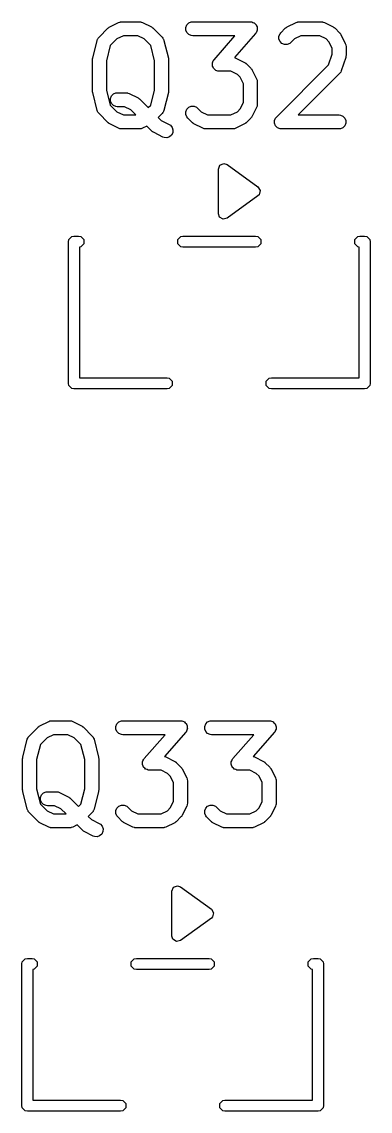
# Model space of a CAD drawing. Header units: millimetres. Extents: x 4 to 152, y 19 to 149.
# Drawn here: x 75.63 to 79.37, y 127.68 to 139.37 of the extents above; entities that cross this region are included whole.
import ezdxf

# ---------------------------------------------------------------- set-up
doc = ezdxf.new("R2010")
doc.units = ezdxf.units.MM
doc.layers.add('F.Silkscreen', color=41, linetype='CONTINUOUS', true_color=0xf2eda1)

msp = doc.modelspace()

# ---------------------------------------------------------------- linework, layer by layer
at = {"layer": 'F.Silkscreen', "linetype": 'CONTINUOUS'}
for p, q in [((76.573602, 139.314644), (76.66884, 139.362263)), ((76.66884, 139.362263), (76.682571, 139.367518)), ((76.682571, 139.367518), (76.68526, 139.36771)), ((76.68526, 139.36771), (76.687749, 139.36874)), ((76.687749, 139.36874), (76.702381, 139.370181)), ((76.702381, 139.370181), (76.892857, 139.370181)), ((76.892857, 139.370181), (76.907489, 139.36874)), ((76.907489, 139.36874), (76.909978, 139.367709)), ((76.909978, 139.367709), (76.912666, 139.367518)), ((76.912666, 139.367518), (76.926398, 139.362263)), ((76.926398, 139.362263), (77.021636, 139.314644)), ((77.401926, 139.336849), (77.422618, 139.357541)), ((77.422618, 139.357541), (77.449654, 139.36874)), ((77.449654, 139.36874), (77.464286, 139.370181)), ((77.464286, 139.370181), (78.083333, 139.370181)), ((78.083333, 139.370181), (78.091071, 139.369419)), ((78.091071, 139.369419), (78.093039, 139.36955)), ((78.093039, 139.36955), (78.094394, 139.369092)), ((78.094394, 139.369092), (78.097965, 139.36874)), ((78.097965, 139.36874), (78.109222, 139.364077)), ((78.109222, 139.364077), (78.12076, 139.360175)), ((78.12076, 139.360175), (78.122664, 139.35851)), ((78.122664, 139.35851), (78.125001, 139.357541)), ((78.125001, 139.357541), (78.133611, 139.348931)), ((78.133611, 139.348931), (78.142784, 139.340905)), ((78.478364, 139.314644), (78.573602, 139.362263)), ((78.573602, 139.362263), (78.587333, 139.367518)), ((78.587333, 139.367518), (78.590022, 139.36771)), ((78.590022, 139.36771), (78.592511, 139.36874)), ((78.592511, 139.36874), (78.607143, 139.370181)), ((78.607143, 139.370181), (78.845238, 139.370181)), ((78.845238, 139.370181), (78.85987, 139.36874)), ((78.85987, 139.36874), (78.862359, 139.367709)), ((78.862359, 139.367709), (78.865047, 139.367518)), ((78.865047, 139.367518), (78.878779, 139.362263)), ((78.878779, 139.362263), (78.974017, 139.314644)), ((76.458872, 139.205357), (76.55411, 139.300595)), ((76.55411, 139.300595), (76.55986, 139.305316)), ((76.55986, 139.305316), (76.561159, 139.306812)), ((76.561159, 139.306812), (76.563413, 139.308232)), ((76.563413, 139.308232), (76.565475, 139.309923)), ((76.565475, 139.309923), (76.567307, 139.310682)), ((76.567307, 139.310682), (76.573602, 139.314644)), ((77.021636, 139.314644), (77.027935, 139.31068)), ((77.027935, 139.31068), (77.029763, 139.309922)), ((77.029763, 139.309922), (77.031819, 139.308234)), ((77.031819, 139.308234), (77.034079, 139.306812)), ((77.034079, 139.306812), (77.035378, 139.305314)), ((77.035378, 139.305314), (77.041128, 139.300595)), ((77.041128, 139.300595), (77.136366, 139.205357)), ((77.390727, 139.309813), (77.401926, 139.336849)), ((77.390727, 139.280549), (77.390727, 139.309813)), ((77.401926, 139.253513), (77.390727, 139.280549)), ((77.422618, 139.232821), (77.401926, 139.253513)), ((77.449654, 139.221622), (77.422618, 139.232821)), ((78.139776, 139.245793), (77.91288, 138.986484)), ((78.144297, 139.252118), (78.139776, 139.245793)), ((78.142784, 139.340905), (78.143906, 139.338636)), ((78.143906, 139.338636), (78.145693, 139.336849)), ((78.145693, 139.253513), (78.144297, 139.252118)), ((78.145693, 139.336849), (78.150353, 139.325599)), ((78.146241, 139.254837), (78.145693, 139.253513)), ((78.148327, 139.257754), (78.146241, 139.254837)), ((78.152228, 139.269292), (78.148327, 139.257754)), ((78.150353, 139.325599), (78.155756, 139.314673)), ((78.156892, 139.280549), (78.152228, 139.269292)), ((78.155756, 139.314673), (78.155924, 139.31215)), ((78.155924, 139.31215), (78.156892, 139.309813)), ((78.156892, 139.309813), (78.156892, 139.297629)), ((78.156892, 139.297629), (78.157702, 139.285475)), ((78.157702, 139.285475), (78.156892, 139.28308)), ((78.156892, 139.28308), (78.156892, 139.280549)), ((78.390727, 139.214574), (78.401926, 139.241611)), ((78.401926, 139.241611), (78.411253, 139.252976)), ((78.411253, 139.252976), (78.458872, 139.300595)), ((78.458872, 139.300595), (78.464621, 139.305314)), ((78.464621, 139.305314), (78.465921, 139.306812)), ((78.465921, 139.306812), (78.46818, 139.308234)), ((78.46818, 139.308234), (78.470237, 139.309922)), ((78.470237, 139.309922), (78.472064, 139.31068)), ((78.472064, 139.31068), (78.478364, 139.314644)), ((78.974017, 139.314644), (78.980316, 139.31068)), ((78.980316, 139.31068), (78.982144, 139.309922)), ((78.982144, 139.309922), (78.9842, 139.308234)), ((78.9842, 139.308234), (78.98646, 139.306812)), ((78.98646, 139.306812), (78.987759, 139.305314)), ((78.987759, 139.305314), (78.993509, 139.300595)), ((78.993509, 139.300595), (79.041128, 139.252976)), ((79.041128, 139.252976), (79.045846, 139.247227)), ((79.045846, 139.247227), (79.047345, 139.245927)), ((79.047345, 139.245927), (79.048766, 139.243668)), ((79.048766, 139.243668), (79.050455, 139.241611)), ((79.050455, 139.241611), (79.051212, 139.239784)), ((79.051212, 139.239784), (79.055177, 139.233484)), ((79.055177, 139.233484), (79.102796, 139.138246)), ((76.391525, 138.980038), (76.439144, 139.170514)), ((76.439144, 139.170514), (76.444091, 139.18436)), ((76.444091, 139.18436), (76.447411, 139.188842)), ((76.447411, 139.188842), (76.449545, 139.193992)), ((76.449545, 139.193992), (76.458872, 139.205357)), ((76.579627, 139.113981), (76.539286, 138.952614)), ((76.65157, 139.185923), (76.579627, 139.113981)), ((76.720086, 139.220181), (76.65157, 139.185923)), ((76.875152, 139.220181), (76.720086, 139.220181)), ((76.943668, 139.185923), (76.875152, 139.220181)), ((77.01561, 139.113981), (76.943668, 139.185923)), ((77.055952, 138.952614), (77.01561, 139.113981)), ((77.136366, 139.205357), (77.145694, 139.193992)), ((77.145694, 139.193992), (77.147828, 139.188839)), ((77.147828, 139.188839), (77.151147, 139.18436)), ((77.151147, 139.18436), (77.156094, 139.170514)), ((77.156094, 139.170514), (77.203713, 138.980038)), ((77.464286, 139.220181), (77.449654, 139.221622)), ((77.918051, 139.220181), (77.464286, 139.220181)), ((77.693557, 138.963617), (77.918051, 139.220181)), ((78.390727, 139.185312), (78.390727, 139.214574)), ((78.401926, 139.158275), (78.390727, 139.185312)), ((78.422618, 139.137583), (78.401926, 139.158275)), ((78.449655, 139.126384), (78.422618, 139.137583)), ((78.478917, 139.126384), (78.449655, 139.126384)), ((78.505954, 139.137583), (78.478917, 139.126384)), ((78.517319, 139.14691), (78.505954, 139.137583)), ((78.556332, 139.185923), (78.517319, 139.14691)), ((78.624848, 139.220181), (78.556332, 139.185923)), ((78.827533, 139.220181), (78.624848, 139.220181)), ((78.896049, 139.185923), (78.827533, 139.220181)), ((78.926456, 139.155516), (78.896049, 139.185923)), ((78.960714, 139.087), (78.926456, 139.155516)), ((79.102796, 139.138246), (79.108051, 139.124515)), ((79.108051, 139.124515), (79.108242, 139.121826)), ((79.108242, 139.121826), (79.109273, 139.119337)), ((79.109273, 139.119337), (79.110714, 139.104705)), ((78.922542, 138.907124), (78.960714, 139.021637)), ((78.960714, 139.021637), (78.960714, 139.087)), ((79.109534, 138.997489), (79.109273, 138.994835)), ((79.110125, 139.000086), (79.109534, 138.997489)), ((79.110714, 139.009467), (79.109984, 139.002061)), ((79.109984, 139.002061), (79.110125, 139.000086)), ((79.110714, 139.104705), (79.110714, 139.009467)), ((76.389286, 138.961848), (76.389537, 138.964402)), ((76.389286, 138.628515), (76.389286, 138.961848)), ((76.389375, 138.965494), (76.390184, 138.970968)), ((76.389537, 138.964402), (76.389375, 138.965494)), ((76.390184, 138.970968), (76.390727, 138.97648)), ((76.390727, 138.97648), (76.391149, 138.977502)), ((76.391149, 138.977502), (76.391525, 138.980038)), ((76.539286, 138.952614), (76.539286, 138.637749)), ((77.055952, 138.637749), (77.055952, 138.952614)), ((77.203713, 138.980038), (77.204088, 138.977502)), ((77.204088, 138.977502), (77.204511, 138.97648)), ((77.204511, 138.97648), (77.205053, 138.970968)), ((77.205053, 138.970968), (77.205863, 138.965494)), ((77.205863, 138.965494), (77.2057, 138.964402)), ((77.2057, 138.964402), (77.205952, 138.961848)), ((77.205952, 138.961848), (77.205952, 138.628515)), ((77.675631, 138.923935), (77.676441, 138.926331)), ((77.676441, 138.911782), (77.675631, 138.923935)), ((77.676441, 138.928861), (77.681104, 138.940119)), ((77.676441, 138.926331), (77.676441, 138.928861)), ((77.676441, 138.899597), (77.676441, 138.911782)), ((77.677408, 138.897261), (77.676441, 138.899597)), ((77.677577, 138.894737), (77.677408, 138.897261)), ((77.682979, 138.883812), (77.677577, 138.894737)), ((77.681104, 138.940119), (77.685006, 138.951656)), ((77.68764, 138.872561), (77.682979, 138.883812)), ((77.685006, 138.951656), (77.687091, 138.954574)), ((77.687091, 138.954574), (77.68764, 138.955897)), ((77.68764, 138.955897), (77.689035, 138.957293)), ((77.689035, 138.957293), (77.693557, 138.963617)), ((77.91288, 138.986484), (77.926398, 138.981311)), ((77.926398, 138.981311), (78.021636, 138.933692)), ((78.021636, 138.933692), (78.027935, 138.929728)), ((78.027935, 138.929728), (78.029763, 138.92897)), ((78.029763, 138.92897), (78.031819, 138.927282)), ((78.031819, 138.927282), (78.034079, 138.92586)), ((78.034079, 138.92586), (78.035378, 138.924362)), ((78.035378, 138.924362), (78.041128, 138.919643)), ((78.041128, 138.919643), (78.088747, 138.872024)), ((78.363634, 138.348214), (78.922542, 138.907124)), ((79.106865, 138.985749), (79.059246, 138.842893)), ((79.108514, 138.993005), (79.106865, 138.985749)), ((79.109273, 138.994835), (79.108514, 138.993005)), ((77.689426, 138.870775), (77.68764, 138.872561)), ((77.690549, 138.868505), (77.689426, 138.870775)), ((77.699721, 138.86048), (77.690549, 138.868505)), ((77.708332, 138.851869), (77.699721, 138.86048)), ((77.710668, 138.850901), (77.708332, 138.851869)), ((77.712573, 138.849235), (77.710668, 138.850901)), ((77.72411, 138.845334), (77.712573, 138.849235)), ((77.735368, 138.84067), (77.72411, 138.845334)), ((77.738938, 138.840319), (77.735368, 138.84067)), ((77.740294, 138.83986), (77.738938, 138.840319)), ((77.742261, 138.839992), (77.740294, 138.83986)), ((77.75, 138.839229), (77.742261, 138.839992)), ((77.875152, 138.839229), (77.75, 138.839229)), ((77.943668, 138.804971), (77.875152, 138.839229)), ((77.974075, 138.774564), (77.943668, 138.804971)), ((78.008333, 138.706048), (77.974075, 138.774564)), ((78.088747, 138.872024), (78.093465, 138.866275)), ((78.093465, 138.866275), (78.094964, 138.864975)), ((78.094964, 138.864975), (78.096385, 138.862716)), ((78.096385, 138.862716), (78.098074, 138.860659)), ((78.098074, 138.860659), (78.098831, 138.858832)), ((78.098831, 138.858832), (78.102796, 138.852532)), ((78.102796, 138.852532), (78.150415, 138.757294)), ((79.041128, 138.813577), (78.597733, 138.370181)), ((79.050456, 138.824942), (79.041128, 138.813577)), ((79.051487, 138.827433), (79.050456, 138.824942)), ((79.053252, 138.829467), (79.051487, 138.827433)), ((79.059246, 138.842893), (79.053252, 138.829467)), ((78.008333, 138.503363), (78.008333, 138.706048)), ((78.150415, 138.757294), (78.15567, 138.743563)), ((78.15567, 138.743563), (78.155861, 138.740874)), ((78.155861, 138.740874), (78.156892, 138.738385)), ((78.156892, 138.738385), (78.158333, 138.723753)), ((78.158333, 138.723753), (78.158333, 138.485658)), ((76.389537, 138.625962), (76.389286, 138.628515)), ((76.389375, 138.624869), (76.389537, 138.625962)), ((76.390184, 138.619396), (76.389375, 138.624869)), ((76.390727, 138.613883), (76.390184, 138.619396)), ((76.391149, 138.612862), (76.390727, 138.613883)), ((76.391525, 138.610325), (76.391149, 138.612862)), ((76.439144, 138.419849), (76.391525, 138.610325)), ((76.539286, 138.637749), (76.579627, 138.476383)), ((76.581203, 138.547909), (76.592402, 138.574945)), ((76.581203, 138.518645), (76.581203, 138.547909)), ((76.592402, 138.574945), (76.613094, 138.595637)), ((76.613094, 138.595637), (76.64013, 138.606836)), ((76.64013, 138.606836), (76.654762, 138.608277)), ((76.654762, 138.608277), (76.75, 138.608277)), ((76.75, 138.608277), (76.764632, 138.606836)), ((76.764632, 138.606836), (76.767121, 138.605805)), ((76.767121, 138.605805), (76.769809, 138.605614)), ((76.769809, 138.605614), (76.783541, 138.600359)), ((76.783541, 138.600359), (76.878779, 138.55274)), ((76.878779, 138.55274), (76.885078, 138.548776)), ((76.885078, 138.548776), (76.886906, 138.548018)), ((76.886906, 138.548018), (76.888962, 138.54633)), ((76.888962, 138.54633), (76.891222, 138.544908)), ((76.891222, 138.544908), (76.892521, 138.54341)), ((76.892521, 138.54341), (76.898271, 138.538691)), ((76.898271, 138.538691), (76.988094, 138.448867)), ((77.01561, 138.476383), (77.055952, 138.637749)), ((77.203713, 138.610325), (77.156094, 138.419849)), ((77.204088, 138.612862), (77.203713, 138.610325)), ((77.204511, 138.613883), (77.204088, 138.612862)), ((77.205053, 138.619396), (77.204511, 138.613883)), ((77.205863, 138.624869), (77.205053, 138.619396)), ((77.205952, 138.628515), (77.2057, 138.625962)), ((77.2057, 138.625962), (77.205863, 138.624869)), ((76.444091, 138.406003), (76.439144, 138.419849)), ((76.579627, 138.476383), (76.65157, 138.404439)), ((76.592402, 138.491609), (76.581203, 138.518645)), ((76.613094, 138.470917), (76.592402, 138.491609)), ((76.64013, 138.459718), (76.613094, 138.470917)), ((76.654762, 138.458277), (76.64013, 138.459718)), ((76.732295, 138.458277), (76.654762, 138.458277)), ((76.80081, 138.42402), (76.732295, 138.458277)), ((76.854649, 138.370181), (76.80081, 138.42402)), ((76.988094, 138.448867), (77.01561, 138.476383)), ((77.156094, 138.419849), (77.151147, 138.406003)), ((77.390727, 138.405052), (77.401926, 138.432088)), ((77.401926, 138.432088), (77.422619, 138.452781)), ((77.422619, 138.452781), (77.449655, 138.463979)), ((77.449655, 138.463979), (77.478918, 138.463979)), ((77.478918, 138.463979), (77.505954, 138.45278)), ((77.505954, 138.45278), (77.51732, 138.443452)), ((77.51732, 138.443452), (77.556332, 138.404439)), ((77.943667, 138.404439), (77.974074, 138.434847)), ((77.974074, 138.434847), (78.008333, 138.503363)), ((78.150415, 138.452117), (78.102796, 138.356879)), ((78.15567, 138.465848), (78.150415, 138.452117)), ((78.155861, 138.468538), (78.15567, 138.465848)), ((78.156892, 138.471026), (78.155861, 138.468538)), ((78.158333, 138.485658), (78.156892, 138.471026)), ((76.44741, 138.401524), (76.444091, 138.406003)), ((76.449544, 138.396372), (76.44741, 138.401524)), ((76.458872, 138.385006), (76.449544, 138.396372)), ((76.55411, 138.289767), (76.458872, 138.385006)), ((76.65157, 138.404439), (76.720086, 138.370181)), ((76.720086, 138.370181), (76.854649, 138.370181)), ((77.136367, 138.385007), (77.09416, 138.342801)), ((77.09416, 138.342801), (77.12776, 138.309201)), ((77.12776, 138.309201), (77.212112, 138.267025)), ((77.145694, 138.396372), (77.136367, 138.385007)), ((77.147827, 138.401524), (77.145694, 138.396372)), ((77.151147, 138.406003), (77.147827, 138.401524)), ((77.390727, 138.375789), (77.390727, 138.405052)), ((77.401925, 138.348753), (77.390727, 138.375789)), ((77.411252, 138.337388), (77.401925, 138.348753)), ((77.458871, 138.289768), (77.411252, 138.337388)), ((77.556332, 138.404439), (77.624848, 138.370181)), ((77.624848, 138.370181), (77.875152, 138.370181)), ((77.875152, 138.370181), (77.943667, 138.404439)), ((78.088747, 138.337387), (78.041129, 138.289768)), ((78.093465, 138.343137), (78.088747, 138.337387)), ((78.094964, 138.344436), (78.093465, 138.343137)), ((78.096385, 138.346695), (78.094964, 138.344436)), ((78.098075, 138.348753), (78.096385, 138.346695)), ((78.098832, 138.350583), (78.098075, 138.348753)), ((78.102796, 138.356879), (78.098832, 138.350583)), ((78.343108, 138.309813), (78.354307, 138.336849)), ((78.343108, 138.280549), (78.343108, 138.309813)), ((78.354307, 138.336849), (78.363634, 138.348214)), ((78.597733, 138.370181), (79.035714, 138.370181)), ((79.035714, 138.370181), (79.050346, 138.36874)), ((79.050346, 138.36874), (79.077382, 138.357541)), ((79.077382, 138.357541), (79.098074, 138.336849)), ((79.098074, 138.336849), (79.109273, 138.309813)), ((79.109273, 138.309813), (79.109273, 138.280549)), ((76.55986, 138.285047), (76.55411, 138.289767)), ((76.561159, 138.28355), (76.55986, 138.285047)), ((76.563413, 138.282131), (76.561159, 138.28355)), ((76.565475, 138.280439), (76.563413, 138.282131)), ((76.567307, 138.279681), (76.565475, 138.280439)), ((76.573602, 138.275718), (76.567307, 138.279681)), ((76.66884, 138.228099), (76.573602, 138.275718)), ((76.682571, 138.222844), (76.66884, 138.228099)), ((76.68526, 138.222653), (76.682571, 138.222844)), ((76.687749, 138.221622), (76.68526, 138.222653)), ((76.702381, 138.220181), (76.687749, 138.221622)), ((76.892857, 138.220181), (76.702381, 138.220181)), ((76.907489, 138.221622), (76.892857, 138.220181)), ((76.909978, 138.222654), (76.907489, 138.221622)), ((76.912666, 138.222844), (76.909978, 138.222654)), ((76.926398, 138.228099), (76.912666, 138.222844)), ((76.973286, 138.251543), (76.926398, 138.228099)), ((77.0303, 138.194529), (76.973286, 138.251543)), ((77.03605, 138.189809), (77.0303, 138.194529)), ((77.037349, 138.188312), (77.03605, 138.189809)), ((77.039603, 138.186893), (77.037349, 138.188312)), ((77.041665, 138.185201), (77.039603, 138.186893)), ((77.043497, 138.184443), (77.041665, 138.185201)), ((77.049792, 138.18048), (77.043497, 138.184443)), ((77.14503, 138.132861), (77.049792, 138.18048)), ((77.212112, 138.267025), (77.224555, 138.259193)), ((77.224555, 138.259193), (77.243728, 138.237085)), ((77.250908, 138.180134), (77.23782, 138.153959)), ((77.243728, 138.237085), (77.252982, 138.209324)), ((77.252982, 138.209324), (77.250908, 138.180134)), ((77.46462, 138.28505), (77.458871, 138.289768)), ((77.465921, 138.28355), (77.46462, 138.28505)), ((77.46818, 138.282128), (77.465921, 138.28355)), ((77.470237, 138.28044), (77.46818, 138.282128)), ((77.472064, 138.279683), (77.470237, 138.28044)), ((77.478364, 138.275718), (77.472064, 138.279683)), ((77.573602, 138.228099), (77.478364, 138.275718)), ((77.587333, 138.222844), (77.573602, 138.228099)), ((77.590022, 138.222653), (77.587333, 138.222844)), ((77.592511, 138.221622), (77.590022, 138.222653)), ((77.607143, 138.220181), (77.592511, 138.221622)), ((77.892857, 138.220181), (77.607143, 138.220181)), ((77.907489, 138.221622), (77.892857, 138.220181)), ((77.909978, 138.222654), (77.907489, 138.221622)), ((77.912666, 138.222844), (77.909978, 138.222654)), ((77.926398, 138.228099), (77.912666, 138.222844)), ((78.021636, 138.275718), (77.926398, 138.228099)), ((78.027935, 138.279683), (78.021636, 138.275718)), ((78.029763, 138.28044), (78.027935, 138.279683)), ((78.031819, 138.282128), (78.029763, 138.28044)), ((78.034079, 138.28355), (78.031819, 138.282128)), ((78.035379, 138.28505), (78.034079, 138.28355)), ((78.041129, 138.289768), (78.035379, 138.28505)), ((78.354307, 138.253513), (78.343108, 138.280549)), ((78.374999, 138.232821), (78.354307, 138.253513)), ((78.402035, 138.221622), (78.374999, 138.232821)), ((78.416667, 138.220181), (78.402035, 138.221622)), ((79.035714, 138.220181), (78.416667, 138.220181)), ((79.050346, 138.221622), (79.035714, 138.220181)), ((79.077382, 138.232821), (79.050346, 138.221622)), ((79.098074, 138.253513), (79.077382, 138.232821)), ((79.109273, 138.280549), (79.098074, 138.253513)), ((77.158761, 138.127606), (77.14503, 138.132861)), ((77.187951, 138.125532), (77.158761, 138.127606)), ((77.215713, 138.134786), (77.187951, 138.125532)), ((77.23782, 138.153959), (77.215713, 138.134786)), ((77.74, 137.79), (77.757574, 137.832426)), ((77.757574, 137.832426), (77.8, 137.85)), ((77.8, 137.85), (77.83529, 137.838524)), ((77.83529, 137.838524), (78.16529, 137.598524)), ((77.74, 137.31), (77.74, 137.79)), ((78.16529, 137.598524), (78.189266, 137.559358)), ((78.16529, 137.501476), (77.83529, 137.261476)), ((78.178524, 137.51471), (78.16529, 137.501476)), ((78.189266, 137.559358), (78.178524, 137.51471)), ((77.751476, 137.27471), (77.74, 137.31)), ((77.790642, 137.250734), (77.751476, 137.27471)), ((77.83529, 137.261476), (77.790642, 137.250734)), ((76.13, 137.01), (76.134567, 137.032961)), ((76.13, 135.49), (76.13, 137.01)), ((76.134567, 137.032961), (76.167039, 137.065433)), ((76.167039, 137.065433), (76.19, 137.07)), ((76.19, 137.07), (76.24, 137.07)), ((76.24, 137.07), (76.262961, 137.065433)), ((76.262961, 137.065433), (76.295433, 137.032961)), ((76.295433, 137.032961), (76.295433, 136.987039)), ((77.304567, 137.032961), (77.337039, 137.065433)), ((77.304567, 136.987039), (77.304567, 137.032961)), ((77.337039, 137.065433), (77.36, 137.07)), ((77.36, 137.07), (78.14, 137.07)), ((78.14, 137.07), (78.162961, 137.065433)), ((78.162961, 137.065433), (78.195433, 137.032961)), ((78.195433, 137.032961), (78.195433, 136.987039)), ((79.204567, 137.032961), (79.237039, 137.065433)), ((79.204567, 136.987039), (79.204567, 137.032961)), ((79.237039, 137.065433), (79.26, 137.07)), ((79.26, 137.07), (79.31, 137.07)), ((79.31, 137.07), (79.332961, 137.065433)), ((79.332961, 137.065433), (79.365433, 137.032961)), ((79.365433, 137.032961), (79.37, 137.01)), ((79.37, 137.01), (79.37, 135.49)), ((76.262961, 136.954567), (76.25, 136.95199)), ((76.25, 136.95199), (76.25, 135.55)), ((76.295433, 136.987039), (76.262961, 136.954567)), ((77.337039, 136.954567), (77.304567, 136.987039)), ((77.36, 136.95), (77.337039, 136.954567)), ((78.14, 136.95), (77.36, 136.95)), ((78.162961, 136.954567), (78.14, 136.95)), ((78.195433, 136.987039), (78.162961, 136.954567)), ((79.237039, 136.954567), (79.204567, 136.987039)), ((79.25, 136.95199), (79.237039, 136.954567)), ((79.25, 135.55), (79.25, 136.95199)), ((76.134567, 135.467039), (76.13, 135.49)), ((76.25, 135.55), (77.19, 135.55)), ((77.19, 135.55), (77.212961, 135.545433)), ((77.212961, 135.545433), (77.245433, 135.512961)), ((77.245433, 135.512961), (77.245433, 135.467039)), ((78.254567, 135.512961), (78.287039, 135.545433)), ((78.254567, 135.467039), (78.254567, 135.512961)), ((78.287039, 135.545433), (78.31, 135.55)), ((78.31, 135.55), (79.25, 135.55)), ((79.37, 135.49), (79.365433, 135.467039)), ((76.167039, 135.434567), (76.134567, 135.467039)), ((76.19, 135.43), (76.167039, 135.434567)), ((77.19, 135.43), (76.19, 135.43)), ((77.212961, 135.434567), (77.19, 135.43)), ((77.245433, 135.467039), (77.212961, 135.434567)), ((78.287039, 135.434567), (78.254567, 135.467039)), ((78.31, 135.43), (78.287039, 135.434567)), ((79.31, 135.43), (78.31, 135.43)), ((79.332961, 135.434567), (79.31, 135.43)), ((79.365433, 135.467039), (79.332961, 135.434567)), ((75.91884, 131.862263), (75.932571, 131.867518)), ((75.932571, 131.867518), (75.93526, 131.86771)), ((75.93526, 131.86771), (75.937749, 131.86874)), ((75.937749, 131.86874), (75.952381, 131.870181)), ((75.952381, 131.870181), (76.142857, 131.870181)), ((76.142857, 131.870181), (76.157489, 131.86874)), ((76.157489, 131.86874), (76.159978, 131.867709)), ((76.159978, 131.867709), (76.162666, 131.867518)), ((76.162666, 131.867518), (76.176398, 131.862263)), ((76.672618, 131.857541), (76.699654, 131.86874)), ((76.699654, 131.86874), (76.714286, 131.870181)), ((76.714286, 131.870181), (77.333333, 131.870181)), ((77.333333, 131.870181), (77.341071, 131.869419)), ((77.341071, 131.869419), (77.343039, 131.86955)), ((77.343039, 131.86955), (77.344394, 131.869092)), ((77.344394, 131.869092), (77.347965, 131.86874)), ((77.347965, 131.86874), (77.359222, 131.864077)), ((77.624999, 131.857541), (77.652035, 131.86874)), ((77.652035, 131.86874), (77.666667, 131.870181)), ((77.666667, 131.870181), (78.285714, 131.870181)), ((78.285714, 131.870181), (78.293452, 131.869419)), ((78.293452, 131.869419), (78.29542, 131.86955)), ((78.29542, 131.86955), (78.296775, 131.869092)), ((78.296775, 131.869092), (78.300346, 131.86874)), ((78.300346, 131.86874), (78.311603, 131.864077)), ((75.708872, 131.705357), (75.80411, 131.800595)), ((75.80411, 131.800595), (75.80986, 131.805316)), ((75.80986, 131.805316), (75.811159, 131.806812)), ((75.811159, 131.806812), (75.813413, 131.808232)), ((75.813413, 131.808232), (75.815475, 131.809923)), ((75.815475, 131.809923), (75.817307, 131.810682)), ((75.817307, 131.810682), (75.823602, 131.814644)), ((75.823602, 131.814644), (75.91884, 131.862263)), ((76.176398, 131.862263), (76.271636, 131.814644)), ((76.271636, 131.814644), (76.277935, 131.81068)), ((76.277935, 131.81068), (76.279763, 131.809922)), ((76.279763, 131.809922), (76.281819, 131.808234)), ((76.281819, 131.808234), (76.284079, 131.806812)), ((76.284079, 131.806812), (76.285378, 131.805314)), ((76.285378, 131.805314), (76.291128, 131.800595)), ((76.291128, 131.800595), (76.386366, 131.705357)), ((76.640727, 131.809813), (76.651926, 131.836849)), ((76.640727, 131.780549), (76.640727, 131.809813)), ((76.651926, 131.753513), (76.640727, 131.780549)), ((76.651926, 131.836849), (76.672618, 131.857541)), ((76.672618, 131.732821), (76.651926, 131.753513)), ((77.359222, 131.864077), (77.37076, 131.860175)), ((77.37076, 131.860175), (77.372664, 131.85851)), ((77.372664, 131.85851), (77.375001, 131.857541)), ((77.375001, 131.857541), (77.383611, 131.848931)), ((77.383611, 131.848931), (77.392784, 131.840905)), ((77.394297, 131.752118), (77.389776, 131.745793)), ((77.392784, 131.840905), (77.393906, 131.838636)), ((77.393906, 131.838636), (77.395693, 131.836849)), ((77.395693, 131.753513), (77.394297, 131.752118)), ((77.395693, 131.836849), (77.400353, 131.825599)), ((77.396241, 131.754837), (77.395693, 131.753513)), ((77.398327, 131.757754), (77.396241, 131.754837)), ((77.402228, 131.769292), (77.398327, 131.757754)), ((77.400353, 131.825599), (77.405756, 131.814673)), ((77.406892, 131.780549), (77.402228, 131.769292)), ((77.405756, 131.814673), (77.405924, 131.81215)), ((77.405924, 131.81215), (77.406892, 131.809813)), ((77.406892, 131.809813), (77.406892, 131.797629)), ((77.406892, 131.797629), (77.407702, 131.785475)), ((77.407702, 131.785475), (77.406892, 131.78308)), ((77.406892, 131.78308), (77.406892, 131.780549)), ((77.593108, 131.809813), (77.604307, 131.836849)), ((77.593108, 131.780549), (77.593108, 131.809813)), ((77.604307, 131.753513), (77.593108, 131.780549)), ((77.604307, 131.836849), (77.624999, 131.857541)), ((77.624999, 131.732821), (77.604307, 131.753513)), ((78.311603, 131.864077), (78.323141, 131.860175)), ((78.323141, 131.860175), (78.325045, 131.85851)), ((78.325045, 131.85851), (78.327382, 131.857541)), ((78.327382, 131.857541), (78.335992, 131.848931)), ((78.335992, 131.848931), (78.345165, 131.840905)), ((78.346678, 131.752118), (78.342157, 131.745793)), ((78.345165, 131.840905), (78.346287, 131.838636)), ((78.346287, 131.838636), (78.348074, 131.836849)), ((78.348074, 131.753513), (78.346678, 131.752118)), ((78.348074, 131.836849), (78.352734, 131.825599)), ((78.348622, 131.754837), (78.348074, 131.753513)), ((78.350708, 131.757754), (78.348622, 131.754837)), ((78.354609, 131.769292), (78.350708, 131.757754)), ((78.352734, 131.825599), (78.358137, 131.814673)), ((78.359273, 131.780549), (78.354609, 131.769292)), ((78.358137, 131.814673), (78.358305, 131.81215)), ((78.358305, 131.81215), (78.359273, 131.809813)), ((78.359273, 131.809813), (78.359273, 131.797629)), ((78.359273, 131.797629), (78.360083, 131.785475)), ((78.360083, 131.785475), (78.359273, 131.78308)), ((78.359273, 131.78308), (78.359273, 131.780549)), ((75.641525, 131.480038), (75.689144, 131.670514)), ((75.689144, 131.670514), (75.694091, 131.68436)), ((75.694091, 131.68436), (75.697411, 131.688842)), ((75.697411, 131.688842), (75.699545, 131.693992)), ((75.699545, 131.693992), (75.708872, 131.705357)), ((75.90157, 131.685923), (75.829627, 131.613981)), ((75.970086, 131.720181), (75.90157, 131.685923)), ((76.125152, 131.720181), (75.970086, 131.720181)), ((76.193668, 131.685923), (76.125152, 131.720181)), ((76.26561, 131.613981), (76.193668, 131.685923)), ((76.386366, 131.705357), (76.395694, 131.693992)), ((76.395694, 131.693992), (76.397828, 131.688839)), ((76.397828, 131.688839), (76.401147, 131.68436)), ((76.401147, 131.68436), (76.406094, 131.670514)), ((76.406094, 131.670514), (76.453713, 131.480038)), ((76.699654, 131.721622), (76.672618, 131.732821)), ((76.714286, 131.720181), (76.699654, 131.721622)), ((77.168051, 131.720181), (76.714286, 131.720181)), ((76.943557, 131.463617), (77.168051, 131.720181)), ((77.389776, 131.745793), (77.16288, 131.486484)), ((77.652035, 131.721622), (77.624999, 131.732821)), ((77.666667, 131.720181), (77.652035, 131.721622)), ((78.120432, 131.720181), (77.666667, 131.720181)), ((77.895938, 131.463617), (78.120432, 131.720181)), ((78.342157, 131.745793), (78.115261, 131.486484)), ((75.829627, 131.613981), (75.789286, 131.452614)), ((76.305952, 131.452614), (76.26561, 131.613981)), ((75.639286, 131.461848), (75.639537, 131.464402)), ((75.639286, 131.128515), (75.639286, 131.461848)), ((75.639375, 131.465494), (75.640184, 131.470968)), ((75.639537, 131.464402), (75.639375, 131.465494)), ((75.640184, 131.470968), (75.640727, 131.47648)), ((75.640727, 131.47648), (75.641149, 131.477502)), ((75.641149, 131.477502), (75.641525, 131.480038)), ((75.789286, 131.452614), (75.789286, 131.137749)), ((76.305952, 131.137749), (76.305952, 131.452614)), ((76.453713, 131.480038), (76.454088, 131.477502)), ((76.454088, 131.477502), (76.454511, 131.47648)), ((76.454511, 131.47648), (76.455053, 131.470968)), ((76.455053, 131.470968), (76.455863, 131.465494)), ((76.455863, 131.465494), (76.4557, 131.464402)), ((76.4557, 131.464402), (76.455952, 131.461848)), ((76.455952, 131.461848), (76.455952, 131.128515)), ((76.925631, 131.423935), (76.926441, 131.426331)), ((76.926441, 131.411782), (76.925631, 131.423935)), ((76.926441, 131.428861), (76.931104, 131.440119)), ((76.926441, 131.426331), (76.926441, 131.428861)), ((76.926441, 131.399597), (76.926441, 131.411782)), ((76.927408, 131.397261), (76.926441, 131.399597)), ((76.931104, 131.440119), (76.935006, 131.451656)), ((76.935006, 131.451656), (76.937091, 131.454574)), ((76.937091, 131.454574), (76.93764, 131.455897)), ((76.93764, 131.455897), (76.939035, 131.457293)), ((76.939035, 131.457293), (76.943557, 131.463617)), ((77.16288, 131.486484), (77.176398, 131.481311)), ((77.176398, 131.481311), (77.271636, 131.433692)), ((77.271636, 131.433692), (77.277935, 131.429728)), ((77.277935, 131.429728), (77.279763, 131.42897)), ((77.279763, 131.42897), (77.281819, 131.427282)), ((77.281819, 131.427282), (77.284079, 131.42586)), ((77.284079, 131.42586), (77.285378, 131.424362)), ((77.285378, 131.424362), (77.291128, 131.419643)), ((77.291128, 131.419643), (77.338747, 131.372024)), ((77.878012, 131.423935), (77.878822, 131.426331)), ((77.878822, 131.411782), (77.878012, 131.423935)), ((77.878822, 131.428861), (77.883485, 131.440119)), ((77.878822, 131.426331), (77.878822, 131.428861)), ((77.878822, 131.399597), (77.878822, 131.411782)), ((77.879789, 131.397261), (77.878822, 131.399597)), ((77.883485, 131.440119), (77.887387, 131.451656)), ((77.887387, 131.451656), (77.889472, 131.454574)), ((77.889472, 131.454574), (77.890021, 131.455897)), ((77.890021, 131.455897), (77.891416, 131.457293)), ((77.891416, 131.457293), (77.895938, 131.463617)), ((78.115261, 131.486484), (78.128779, 131.481311)), ((78.128779, 131.481311), (78.224017, 131.433692)), ((78.224017, 131.433692), (78.230316, 131.429728)), ((78.230316, 131.429728), (78.232144, 131.42897)), ((78.232144, 131.42897), (78.2342, 131.427282)), ((78.2342, 131.427282), (78.23646, 131.42586)), ((78.23646, 131.42586), (78.237759, 131.424362)), ((78.237759, 131.424362), (78.243509, 131.419643)), ((78.243509, 131.419643), (78.291128, 131.372024)), ((76.927577, 131.394737), (76.927408, 131.397261)), ((76.932979, 131.383812), (76.927577, 131.394737)), ((76.93764, 131.372561), (76.932979, 131.383812)), ((76.939426, 131.370775), (76.93764, 131.372561)), ((76.940549, 131.368505), (76.939426, 131.370775)), ((76.949721, 131.36048), (76.940549, 131.368505)), ((76.958332, 131.351869), (76.949721, 131.36048)), ((76.960668, 131.350901), (76.958332, 131.351869)), ((76.962573, 131.349235), (76.960668, 131.350901)), ((76.97411, 131.345334), (76.962573, 131.349235)), ((76.985368, 131.34067), (76.97411, 131.345334)), ((76.988938, 131.340319), (76.985368, 131.34067)), ((76.990294, 131.33986), (76.988938, 131.340319)), ((76.992261, 131.339992), (76.990294, 131.33986)), ((77, 131.339229), (76.992261, 131.339992)), ((77.125152, 131.339229), (77, 131.339229)), ((77.193668, 131.304971), (77.125152, 131.339229)), ((77.224075, 131.274564), (77.193668, 131.304971)), ((77.338747, 131.372024), (77.343465, 131.366275)), ((77.343465, 131.366275), (77.344964, 131.364975)), ((77.344964, 131.364975), (77.346385, 131.362716)), ((77.346385, 131.362716), (77.348074, 131.360659)), ((77.348074, 131.360659), (77.348831, 131.358832)), ((77.348831, 131.358832), (77.352796, 131.352532)), ((77.352796, 131.352532), (77.400415, 131.257294)), ((77.879958, 131.394737), (77.879789, 131.397261)), ((77.88536, 131.383812), (77.879958, 131.394737)), ((77.890021, 131.372561), (77.88536, 131.383812)), ((77.891807, 131.370775), (77.890021, 131.372561)), ((77.89293, 131.368505), (77.891807, 131.370775)), ((77.902102, 131.36048), (77.89293, 131.368505)), ((77.910713, 131.351869), (77.902102, 131.36048)), ((77.913049, 131.350901), (77.910713, 131.351869)), ((77.914954, 131.349235), (77.913049, 131.350901)), ((77.926491, 131.345334), (77.914954, 131.349235)), ((77.937749, 131.34067), (77.926491, 131.345334)), ((77.941319, 131.340319), (77.937749, 131.34067)), ((77.942675, 131.33986), (77.941319, 131.340319)), ((77.944642, 131.339992), (77.942675, 131.33986)), ((77.952381, 131.339229), (77.944642, 131.339992)), ((78.077533, 131.339229), (77.952381, 131.339229)), ((78.146049, 131.304971), (78.077533, 131.339229)), ((78.176456, 131.274564), (78.146049, 131.304971)), ((78.291128, 131.372024), (78.295846, 131.366275)), ((78.295846, 131.366275), (78.297345, 131.364975)), ((78.297345, 131.364975), (78.298766, 131.362716)), ((78.298766, 131.362716), (78.300455, 131.360659)), ((78.300455, 131.360659), (78.301212, 131.358832)), ((78.301212, 131.358832), (78.305177, 131.352532)), ((78.305177, 131.352532), (78.352796, 131.257294)), ((77.258333, 131.206048), (77.224075, 131.274564)), ((77.258333, 131.003363), (77.258333, 131.206048)), ((77.400415, 131.257294), (77.40567, 131.243563)), ((77.40567, 131.243563), (77.405861, 131.240874)), ((77.405861, 131.240874), (77.406892, 131.238385)), ((77.406892, 131.238385), (77.408333, 131.223753)), ((77.408333, 131.223753), (77.408333, 130.985658)), ((78.210714, 131.206048), (78.176456, 131.274564)), ((78.210714, 131.003363), (78.210714, 131.206048)), ((78.352796, 131.257294), (78.358051, 131.243563)), ((78.358051, 131.243563), (78.358242, 131.240874)), ((78.358242, 131.240874), (78.359273, 131.238385)), ((78.359273, 131.238385), (78.360714, 131.223753)), ((78.360714, 131.223753), (78.360714, 130.985658)), ((75.639537, 131.125962), (75.639286, 131.128515)), ((75.639375, 131.124869), (75.639537, 131.125962)), ((75.640184, 131.119396), (75.639375, 131.124869)), ((75.640727, 131.113883), (75.640184, 131.119396)), ((75.641149, 131.112862), (75.640727, 131.113883)), ((75.641525, 131.110325), (75.641149, 131.112862)), ((75.689144, 130.919849), (75.641525, 131.110325)), ((75.789286, 131.137749), (75.829627, 130.976383)), ((75.831203, 131.047909), (75.842402, 131.074945)), ((75.831203, 131.018645), (75.831203, 131.047909)), ((75.842402, 131.074945), (75.863094, 131.095637)), ((75.863094, 131.095637), (75.89013, 131.106836)), ((75.89013, 131.106836), (75.904762, 131.108277)), ((75.904762, 131.108277), (76, 131.108277)), ((76, 131.108277), (76.014632, 131.106836)), ((76.014632, 131.106836), (76.017121, 131.105805)), ((76.017121, 131.105805), (76.019809, 131.105614)), ((76.019809, 131.105614), (76.033541, 131.100359)), ((76.033541, 131.100359), (76.128779, 131.05274)), ((76.128779, 131.05274), (76.135078, 131.048776)), ((76.135078, 131.048776), (76.136906, 131.048018)), ((76.136906, 131.048018), (76.138962, 131.04633)), ((76.26561, 130.976383), (76.305952, 131.137749)), ((76.453713, 131.110325), (76.406094, 130.919849)), ((76.454088, 131.112862), (76.453713, 131.110325)), ((76.454511, 131.113883), (76.454088, 131.112862)), ((76.455053, 131.119396), (76.454511, 131.113883)), ((76.455863, 131.124869), (76.455053, 131.119396)), ((76.455952, 131.128515), (76.4557, 131.125962)), ((76.4557, 131.125962), (76.455863, 131.124869)), ((75.829627, 130.976383), (75.90157, 130.904439)), ((75.842402, 130.991609), (75.831203, 131.018645)), ((75.863094, 130.970917), (75.842402, 130.991609)), ((75.89013, 130.959718), (75.863094, 130.970917)), ((75.904762, 130.958277), (75.89013, 130.959718)), ((75.982295, 130.958277), (75.904762, 130.958277)), ((76.05081, 130.92402), (75.982295, 130.958277)), ((76.138962, 131.04633), (76.141222, 131.044908)), ((76.141222, 131.044908), (76.142521, 131.04341)), ((76.142521, 131.04341), (76.148271, 131.038691)), ((76.148271, 131.038691), (76.238094, 130.948867)), ((76.238094, 130.948867), (76.26561, 130.976383)), ((76.640727, 130.905052), (76.651926, 130.932088)), ((76.651926, 130.932088), (76.672619, 130.952781)), ((76.672619, 130.952781), (76.699655, 130.963979)), ((76.699655, 130.963979), (76.728918, 130.963979)), ((76.728918, 130.963979), (76.755954, 130.95278)), ((76.755954, 130.95278), (76.76732, 130.943452)), ((76.76732, 130.943452), (76.806332, 130.904439)), ((77.193667, 130.904439), (77.224074, 130.934847)), ((77.224074, 130.934847), (77.258333, 131.003363)), ((77.400415, 130.952117), (77.352796, 130.856879)), ((77.40567, 130.965848), (77.400415, 130.952117)), ((77.405861, 130.968538), (77.40567, 130.965848)), ((77.406892, 130.971026), (77.405861, 130.968538)), ((77.408333, 130.985658), (77.406892, 130.971026)), ((77.593108, 130.905052), (77.604307, 130.932088)), ((77.604307, 130.932088), (77.625, 130.952781)), ((77.625, 130.952781), (77.652036, 130.963979)), ((77.652036, 130.963979), (77.681299, 130.963979)), ((77.681299, 130.963979), (77.708335, 130.95278)), ((77.708335, 130.95278), (77.719701, 130.943452)), ((77.719701, 130.943452), (77.758713, 130.904439)), ((78.146048, 130.904439), (78.176455, 130.934847)), ((78.176455, 130.934847), (78.210714, 131.003363)), ((78.352796, 130.952117), (78.305177, 130.856879)), ((78.358051, 130.965848), (78.352796, 130.952117)), ((78.358242, 130.968538), (78.358051, 130.965848)), ((78.359273, 130.971026), (78.358242, 130.968538)), ((78.360714, 130.985658), (78.359273, 130.971026)), ((75.694091, 130.906003), (75.689144, 130.919849)), ((75.69741, 130.901524), (75.694091, 130.906003)), ((75.699544, 130.896372), (75.69741, 130.901524)), ((75.708872, 130.885006), (75.699544, 130.896372)), ((75.80411, 130.789767), (75.708872, 130.885006)), ((75.90157, 130.904439), (75.970086, 130.870181)), ((75.970086, 130.870181), (76.104649, 130.870181)), ((76.104649, 130.870181), (76.05081, 130.92402)), ((76.386367, 130.885007), (76.34416, 130.842801)), ((76.34416, 130.842801), (76.37776, 130.809201)), ((76.395694, 130.896372), (76.386367, 130.885007)), ((76.397827, 130.901524), (76.395694, 130.896372)), ((76.401147, 130.906003), (76.397827, 130.901524)), ((76.406094, 130.919849), (76.401147, 130.906003)), ((76.640727, 130.875789), (76.640727, 130.905052)), ((76.651925, 130.848753), (76.640727, 130.875789)), ((76.661252, 130.837388), (76.651925, 130.848753)), ((76.708871, 130.789768), (76.661252, 130.837388)), ((76.806332, 130.904439), (76.874848, 130.870181)), ((76.874848, 130.870181), (77.125152, 130.870181)), ((77.125152, 130.870181), (77.193667, 130.904439)), ((77.338747, 130.837387), (77.291129, 130.789768)), ((77.343465, 130.843137), (77.338747, 130.837387)), ((77.344964, 130.844436), (77.343465, 130.843137)), ((77.346385, 130.846695), (77.344964, 130.844436)), ((77.348075, 130.848753), (77.346385, 130.846695)), ((77.348832, 130.850583), (77.348075, 130.848753)), ((77.352796, 130.856879), (77.348832, 130.850583)), ((77.593108, 130.875789), (77.593108, 130.905052)), ((77.604306, 130.848753), (77.593108, 130.875789)), ((77.613633, 130.837388), (77.604306, 130.848753)), ((77.661252, 130.789768), (77.613633, 130.837388)), ((77.758713, 130.904439), (77.827229, 130.870181)), ((77.827229, 130.870181), (78.077533, 130.870181)), ((78.077533, 130.870181), (78.146048, 130.904439)), ((78.291128, 130.837387), (78.24351, 130.789768)), ((78.295846, 130.843137), (78.291128, 130.837387)), ((78.297345, 130.844436), (78.295846, 130.843137)), ((78.298766, 130.846695), (78.297345, 130.844436)), ((78.300456, 130.848753), (78.298766, 130.846695)), ((78.301213, 130.850583), (78.300456, 130.848753)), ((78.305177, 130.856879), (78.301213, 130.850583)), ((75.80986, 130.785047), (75.80411, 130.789767)), ((75.811159, 130.78355), (75.80986, 130.785047)), ((75.813413, 130.782131), (75.811159, 130.78355)), ((75.815475, 130.780439), (75.813413, 130.782131)), ((75.817307, 130.779681), (75.815475, 130.780439)), ((75.823602, 130.775718), (75.817307, 130.779681)), ((75.91884, 130.728099), (75.823602, 130.775718)), ((75.932571, 130.722844), (75.91884, 130.728099)), ((75.93526, 130.722653), (75.932571, 130.722844)), ((75.937749, 130.721622), (75.93526, 130.722653)), ((75.952381, 130.720181), (75.937749, 130.721622)), ((76.142857, 130.720181), (75.952381, 130.720181)), ((76.157489, 130.721622), (76.142857, 130.720181)), ((76.159978, 130.722654), (76.157489, 130.721622)), ((76.162666, 130.722844), (76.159978, 130.722654)), ((76.176398, 130.728099), (76.162666, 130.722844)), ((76.223286, 130.751543), (76.176398, 130.728099)), ((76.2803, 130.694529), (76.223286, 130.751543)), ((76.37776, 130.809201), (76.462112, 130.767025)), ((76.462112, 130.767025), (76.474555, 130.759193)), ((76.474555, 130.759193), (76.493728, 130.737085)), ((76.493728, 130.737085), (76.502982, 130.709324)), ((76.502982, 130.709324), (76.500908, 130.680134)), ((76.71462, 130.78505), (76.708871, 130.789768)), ((76.715921, 130.78355), (76.71462, 130.78505)), ((76.71818, 130.782128), (76.715921, 130.78355)), ((76.720237, 130.78044), (76.71818, 130.782128)), ((76.722064, 130.779683), (76.720237, 130.78044)), ((76.728364, 130.775718), (76.722064, 130.779683)), ((76.823602, 130.728099), (76.728364, 130.775718)), ((76.837333, 130.722844), (76.823602, 130.728099)), ((76.840022, 130.722653), (76.837333, 130.722844)), ((76.842511, 130.721622), (76.840022, 130.722653)), ((76.857143, 130.720181), (76.842511, 130.721622)), ((77.142857, 130.720181), (76.857143, 130.720181)), ((77.157489, 130.721622), (77.142857, 130.720181)), ((77.159978, 130.722654), (77.157489, 130.721622)), ((77.162666, 130.722844), (77.159978, 130.722654)), ((77.176398, 130.728099), (77.162666, 130.722844)), ((77.271636, 130.775718), (77.176398, 130.728099)), ((77.277935, 130.779683), (77.271636, 130.775718)), ((77.279763, 130.78044), (77.277935, 130.779683)), ((77.281819, 130.782128), (77.279763, 130.78044)), ((77.284079, 130.78355), (77.281819, 130.782128)), ((77.285379, 130.78505), (77.284079, 130.78355)), ((77.291129, 130.789768), (77.285379, 130.78505)), ((77.667001, 130.78505), (77.661252, 130.789768)), ((77.668302, 130.78355), (77.667001, 130.78505)), ((77.670561, 130.782128), (77.668302, 130.78355)), ((77.672618, 130.78044), (77.670561, 130.782128)), ((77.674445, 130.779683), (77.672618, 130.78044)), ((77.680745, 130.775718), (77.674445, 130.779683)), ((77.775983, 130.728099), (77.680745, 130.775718)), ((77.789714, 130.722844), (77.775983, 130.728099)), ((77.792403, 130.722653), (77.789714, 130.722844)), ((77.794892, 130.721622), (77.792403, 130.722653)), ((77.809524, 130.720181), (77.794892, 130.721622)), ((78.095238, 130.720181), (77.809524, 130.720181)), ((78.10987, 130.721622), (78.095238, 130.720181)), ((78.112359, 130.722654), (78.10987, 130.721622)), ((78.115047, 130.722844), (78.112359, 130.722654)), ((78.128779, 130.728099), (78.115047, 130.722844)), ((78.224017, 130.775718), (78.128779, 130.728099)), ((78.230316, 130.779683), (78.224017, 130.775718)), ((78.232144, 130.78044), (78.230316, 130.779683)), ((78.2342, 130.782128), (78.232144, 130.78044)), ((78.23646, 130.78355), (78.2342, 130.782128)), ((78.23776, 130.78505), (78.23646, 130.78355)), ((78.24351, 130.789768), (78.23776, 130.78505)), ((76.28605, 130.689809), (76.2803, 130.694529)), ((76.287349, 130.688312), (76.28605, 130.689809)), ((76.289603, 130.686893), (76.287349, 130.688312)), ((76.291665, 130.685201), (76.289603, 130.686893)), ((76.293497, 130.684443), (76.291665, 130.685201)), ((76.299792, 130.68048), (76.293497, 130.684443)), ((76.39503, 130.632861), (76.299792, 130.68048)), ((76.408761, 130.627606), (76.39503, 130.632861)), ((76.437951, 130.625532), (76.408761, 130.627606)), ((76.465713, 130.634786), (76.437951, 130.625532)), ((76.48782, 130.653959), (76.465713, 130.634786)), ((76.500908, 130.680134), (76.48782, 130.653959)), ((77.24, 130.04), (77.257574, 130.082426)), ((77.24, 129.56), (77.24, 130.04)), ((77.257574, 130.082426), (77.3, 130.1)), ((77.3, 130.1), (77.33529, 130.088524)), ((77.33529, 130.088524), (77.66529, 129.848524)), ((77.66529, 129.848524), (77.689266, 129.809358)), ((77.678524, 129.76471), (77.66529, 129.751476)), ((77.689266, 129.809358), (77.678524, 129.76471)), ((77.66529, 129.751476), (77.33529, 129.511476)), ((77.251476, 129.52471), (77.24, 129.56)), ((77.290642, 129.500734), (77.251476, 129.52471)), ((77.33529, 129.511476), (77.290642, 129.500734)), ((75.634567, 129.282961), (75.667039, 129.315433)), ((75.667039, 129.315433), (75.69, 129.32)), ((75.69, 129.32), (75.74, 129.32)), ((75.74, 129.32), (75.762961, 129.315433)), ((75.762961, 129.315433), (75.795433, 129.282961)), ((76.804567, 129.282961), (76.837039, 129.315433)), ((76.837039, 129.315433), (76.86, 129.32)), ((76.86, 129.32), (77.64, 129.32)), ((77.64, 129.32), (77.662961, 129.315433)), ((77.662961, 129.315433), (77.695433, 129.282961)), ((78.704567, 129.282961), (78.737039, 129.315433)), ((78.737039, 129.315433), (78.76, 129.32)), ((78.76, 129.32), (78.81, 129.32)), ((78.81, 129.32), (78.832961, 129.315433)), ((78.832961, 129.315433), (78.865433, 129.282961)), ((75.63, 129.26), (75.634567, 129.282961)), ((75.63, 127.74), (75.63, 129.26)), ((75.762961, 129.204567), (75.75, 129.20199)), ((75.75, 129.20199), (75.75, 127.8)), ((75.795433, 129.237039), (75.762961, 129.204567)), ((75.795433, 129.282961), (75.795433, 129.237039)), ((76.804567, 129.237039), (76.804567, 129.282961)), ((76.837039, 129.204567), (76.804567, 129.237039)), ((76.86, 129.2), (76.837039, 129.204567)), ((77.64, 129.2), (76.86, 129.2)), ((77.662961, 129.204567), (77.64, 129.2)), ((77.695433, 129.237039), (77.662961, 129.204567)), ((77.695433, 129.282961), (77.695433, 129.237039)), ((78.704567, 129.237039), (78.704567, 129.282961)), ((78.737039, 129.204567), (78.704567, 129.237039)), ((78.75, 129.20199), (78.737039, 129.204567)), ((78.75, 127.8), (78.75, 129.20199)), ((78.865433, 129.282961), (78.87, 129.26)), ((78.87, 129.26), (78.87, 127.74)), ((75.75, 127.8), (76.69, 127.8)), ((76.69, 127.8), (76.712961, 127.795433)), ((76.712961, 127.795433), (76.745433, 127.762961)), ((77.754567, 127.762961), (77.787039, 127.795433)), ((77.787039, 127.795433), (77.81, 127.8)), ((77.81, 127.8), (78.75, 127.8)), ((75.634567, 127.717039), (75.63, 127.74)), ((75.667039, 127.684567), (75.634567, 127.717039)), ((75.69, 127.68), (75.667039, 127.684567)), ((76.69, 127.68), (75.69, 127.68)), ((76.712961, 127.684567), (76.69, 127.68)), ((76.745433, 127.717039), (76.712961, 127.684567)), ((76.745433, 127.762961), (76.745433, 127.717039)), ((77.754567, 127.717039), (77.754567, 127.762961)), ((77.787039, 127.684567), (77.754567, 127.717039)), ((77.81, 127.68), (77.787039, 127.684567)), ((78.81, 127.68), (77.81, 127.68)), ((78.832961, 127.684567), (78.81, 127.68)), ((78.865433, 127.717039), (78.832961, 127.684567)), ((78.87, 127.74), (78.865433, 127.717039))]:
    msp.add_line(p, q, dxfattribs=at)

doc.saveas('drawing.dxf')
